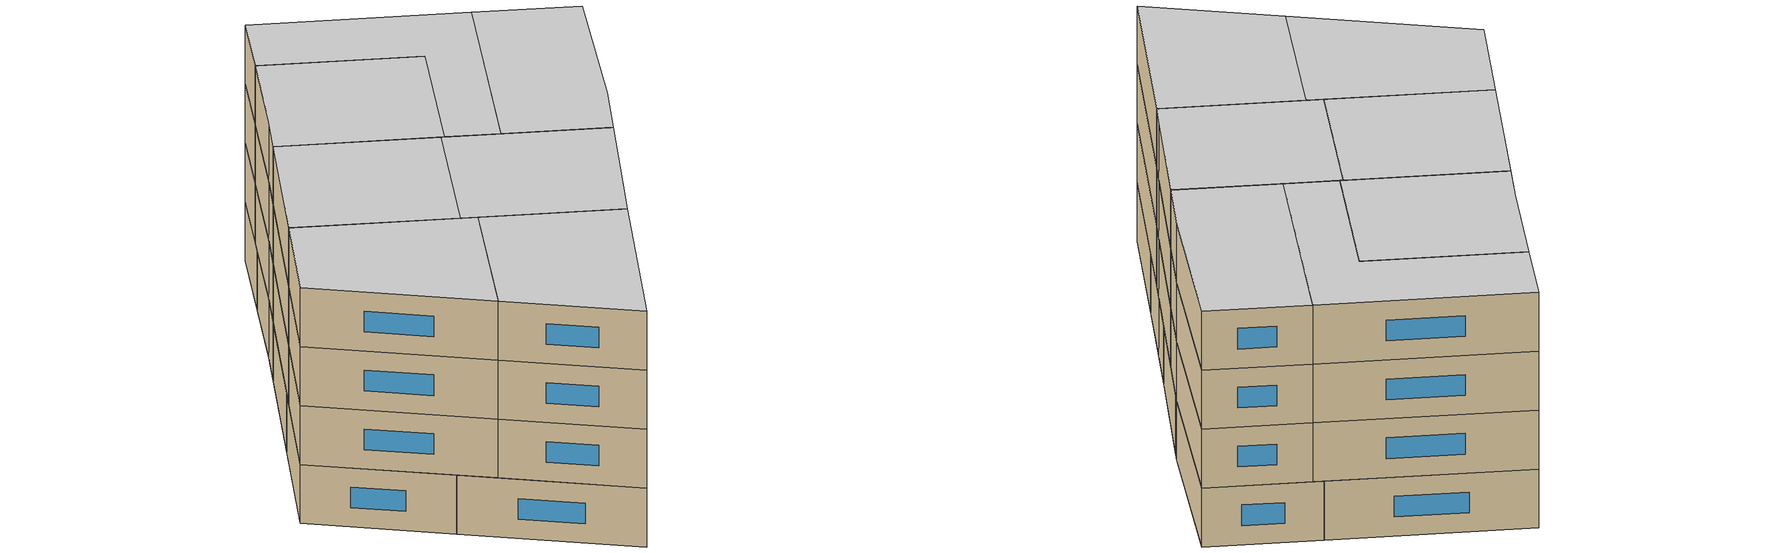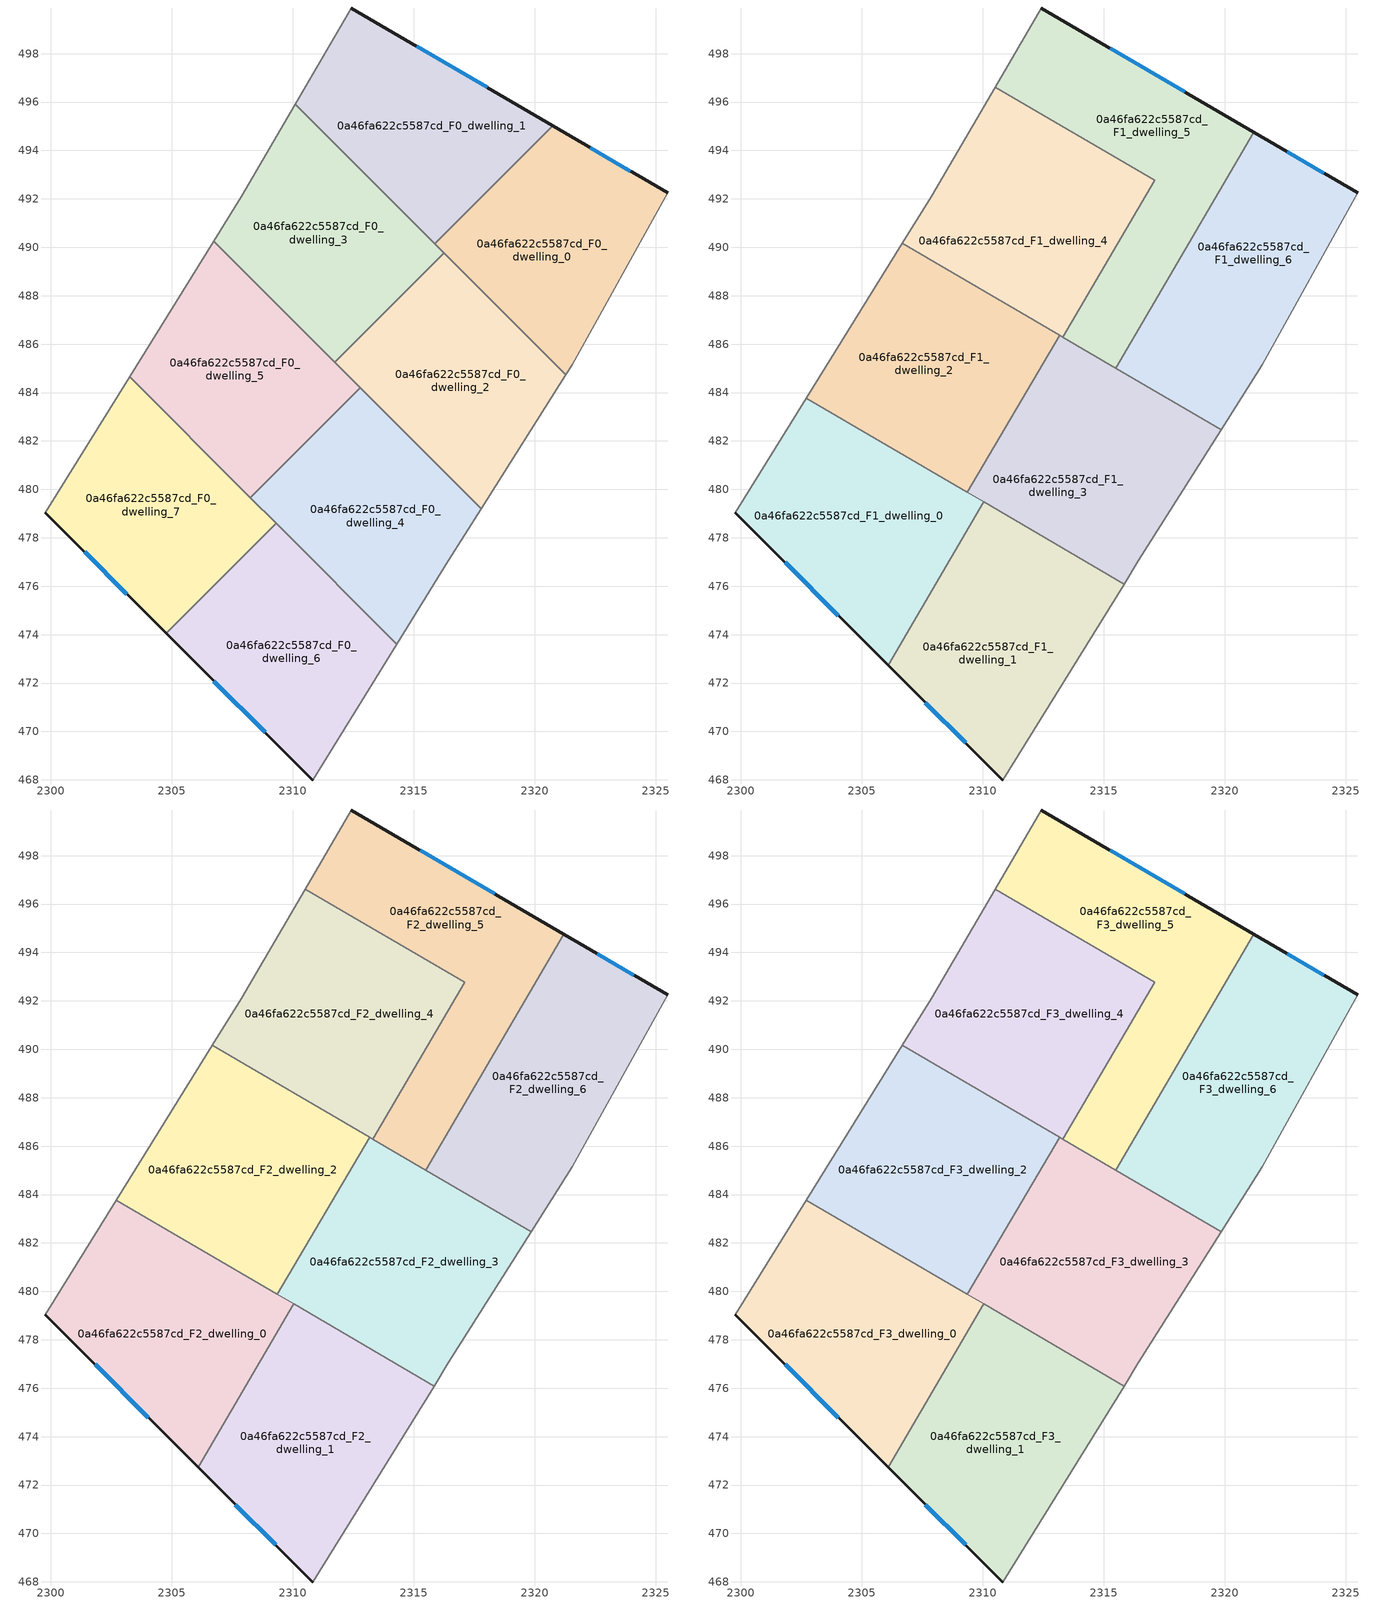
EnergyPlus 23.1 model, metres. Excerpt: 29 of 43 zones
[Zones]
0a46fa622c5587cd_F0_dwelling_0
 floor ground (EU_floor_Construction): 2325.49,492.25 2321.56,485.16 2321.29,484.73 2315.87,490.16 2320.74,495.02 z0
 wall outside (EU_wall_Construction): 2325.49,492.25 2320.74,495.02 z0:3
 wall adiabatic (EU_wall_Construction): 2321.29,484.73 2321.56,485.16 2325.49,492.25 z0:3
 wall to 0a46fa622c5587cd_F0_dwelling_1 (EU_wall_Construction): 2320.74,495.02 2315.87,490.16 z0:3
 wall to 0a46fa622c5587cd_F0_dwelling_2 (EU_wall_Construction): 2316.25,489.78 2321.29,484.73 z0:3
 wall to 0a46fa622c5587cd_F0_dwelling_3 (EU_wall_Construction): 2315.87,490.16 2316.25,489.78 z0:3
 window (EU_Window_Construction): 2323.94,493.15 2322.29,494.12 z0.98:2.02
0a46fa622c5587cd_F0_dwelling_1
 floor ground (EU_floor_Construction): 2320.74,495.02 2315.87,490.16 2310.11,495.92 2312.43,499.88 z0
 wall outside (EU_wall_Construction): 2320.74,495.02 2312.43,499.88 z0:3
 wall adiabatic (EU_wall_Construction): 2312.43,499.88 2310.11,495.92 z0:3
 wall to 0a46fa622c5587cd_F0_dwelling_3 (EU_wall_Construction): 2310.11,495.92 2315.87,490.16 z0:3
 window (EU_Window_Construction): 2318.04,496.6 2315.13,498.3 z0.98:2.02
0a46fa622c5587cd_F0_dwelling_2
 floor ground (EU_floor_Construction): 2316.25,489.78 2321.29,484.73 2317.8,479.2 2311.73,485.26 z0
 wall adiabatic (EU_wall_Construction): 2317.8,479.2 2321.29,484.73 z0:3
 wall to 0a46fa622c5587cd_F0_dwelling_3 (EU_wall_Construction): 2316.25,489.78 2311.73,485.26 z0:3
 wall to 0a46fa622c5587cd_F0_dwelling_4 (EU_wall_Construction): 2312.8,484.2 2317.8,479.2 z0:3
 wall to 0a46fa622c5587cd_F0_dwelling_5 (EU_wall_Construction): 2311.73,485.26 2312.8,484.2 z0:3
 ceiling adiabatic (EU_roof_Construction): 2319.86,482.46 2321.29,484.73 2317.53,488.5 2315.5,485.01 z3
0a46fa622c5587cd_F0_dwelling_3
 floor ground (EU_floor_Construction): 2310.11,495.92 2316.25,489.78 2311.73,485.26 2306.74,490.26 2307.88,492.08 z0
 wall adiabatic (EU_wall_Construction): 2310.11,495.92 2307.88,492.08 2306.74,490.26 z0:3
 wall to 0a46fa622c5587cd_F0_dwelling_5 (EU_wall_Construction): 2306.74,490.26 2311.73,485.26 z0:3
0a46fa622c5587cd_F0_dwelling_4
 floor ground (EU_floor_Construction): 2312.8,484.2 2317.8,479.2 2316.44,477.05 2314.31,473.6 2308.25,479.66 z0
 wall adiabatic (EU_wall_Construction): 2314.31,473.6 2316.44,477.05 2317.8,479.2 z0:3
 wall to 0a46fa622c5587cd_F0_dwelling_5 (EU_wall_Construction): 2312.8,484.2 2308.25,479.66 z0:3
 wall to 0a46fa622c5587cd_F0_dwelling_6 (EU_wall_Construction): 2309.32,478.59 2314.31,473.6 z0:3
 wall to 0a46fa622c5587cd_F0_dwelling_7 (EU_wall_Construction): 2308.25,479.66 2309.32,478.59 z0:3
0a46fa622c5587cd_F0_dwelling_5
 floor ground (EU_floor_Construction): 2306.74,490.26 2312.8,484.2 2308.25,479.66 2303.27,484.65 z0
 wall adiabatic (EU_wall_Construction): 2306.74,490.26 2303.27,484.65 z0:3
 wall to 0a46fa622c5587cd_F0_dwelling_7 (EU_wall_Construction): 2303.27,484.65 2308.25,479.66 z0:3
0a46fa622c5587cd_F0_dwelling_6
 floor ground (EU_floor_Construction): 2309.32,478.59 2314.31,473.6 2310.84,468 2304.78,474.05 z0
 wall outside (EU_wall_Construction): 2304.78,474.05 2310.84,468 z0:3
 wall adiabatic (EU_wall_Construction): 2310.84,468 2314.31,473.6 z0:3
 wall to 0a46fa622c5587cd_F0_dwelling_7 (EU_wall_Construction): 2309.32,478.59 2304.78,474.05 z0:3
 window (EU_Window_Construction): 2306.75,472.08 2308.87,469.97 z0.98:2.02
0a46fa622c5587cd_F0_dwelling_7
 floor ground (EU_floor_Construction): 2303.27,484.65 2309.32,478.59 2304.78,474.05 2299.79,479.04 z0
 wall outside (EU_wall_Construction): 2299.79,479.04 2304.78,474.05 z0:3
 wall adiabatic (EU_wall_Construction): 2303.27,484.65 2299.79,479.04 z0:3
 window (EU_Window_Construction): 2301.41,477.42 2303.15,475.67 z0.98:2.02
0a46fa622c5587cd_F1_dwelling_0
 floor to 0a46fa622c5587cd_F0_dwelling_7 (EU_floor_Construction): 2306.16,481.75 2309.32,478.59 2304.78,474.05 2299.79,479.04 2302.72,483.76 z3
 floor to 0a46fa622c5587cd_F0_dwelling_6 (EU_floor_Construction): 2309.32,478.59 2309.45,478.46 2306.1,472.73 2304.78,474.05 z3
 floor to 0a46fa622c5587cd_F0_dwelling_4 (EU_floor_Construction): 2310.04,479.48 2309.45,478.46 2308.25,479.66 2308.8,480.21 z3
 floor to 0a46fa622c5587cd_F0_dwelling_5 (EU_floor_Construction): 2308.8,480.21 2308.25,479.66 2306.16,481.75 z3
 wall outside (EU_wall_Construction): 2299.79,479.04 2306.1,472.73 z3:6
 wall adiabatic (EU_wall_Construction): 2302.72,483.76 2299.79,479.04 z3:6
 wall to 0a46fa622c5587cd_F1_dwelling_1 (EU_wall_Construction): 2306.1,472.73 2310.04,479.48 z3:6
 wall to 0a46fa622c5587cd_F1_dwelling_2 (EU_wall_Construction): 2309.38,479.87 2302.72,483.76 z3:6
 wall to 0a46fa622c5587cd_F1_dwelling_3 (EU_wall_Construction): 2310.04,479.48 2309.38,479.87 z3:6
 window (EU_Window_Construction): 2301.84,476.99 2304.05,474.78 z3.98:5.02
0a46fa622c5587cd_F1_dwelling_1
 floor to 0a46fa622c5587cd_F0_dwelling_6 (EU_floor_Construction): 2309.45,478.46 2314.31,473.6 2310.84,468 2306.1,472.73 z3
 floor to 0a46fa622c5587cd_F0_dwelling_4 (EU_floor_Construction): 2315.84,476.09 2314.31,473.6 2309.45,478.46 2310.04,479.48 z3
 wall outside (EU_wall_Construction): 2306.1,472.73 2310.84,468 z3:6
 wall adiabatic (EU_wall_Construction): 2310.84,468 2315.84,476.09 z3:6
 wall to 0a46fa622c5587cd_F1_dwelling_3 (EU_wall_Construction): 2315.84,476.09 2310.04,479.48 z3:6
 window (EU_Window_Construction): 2307.64,471.19 2309.3,469.54 z3.98:5.02
0a46fa622c5587cd_F1_dwelling_2
 floor to 0a46fa622c5587cd_F0_dwelling_5 (EU_floor_Construction): 2307.04,489.96 2312.23,484.76 2310.65,482.05 2308.8,480.21 2306.16,481.75 2303.27,484.65 2306.69,490.17 z3
 floor to 0a46fa622c5587cd_F0_dwelling_7 (EU_floor_Construction): 2303.27,484.65 2306.16,481.75 2302.72,483.76 z3
 floor to 0a46fa622c5587cd_F0_dwelling_3 (EU_floor_Construction): 2312.97,486.49 2311.73,485.26 2307.04,489.96 z3
 floor to 0a46fa622c5587cd_F0_dwelling_2 (EU_floor_Construction): 2313.18,486.37 2312.23,484.76 2311.73,485.26 2312.97,486.49 z3
 floor to 0a46fa622c5587cd_F0_dwelling_4 (EU_floor_Construction): 2310.65,482.05 2309.38,479.87 2308.8,480.21 z3
 wall adiabatic (EU_wall_Construction): 2306.69,490.17 2302.72,483.76 z3:6
 wall to 0a46fa622c5587cd_F1_dwelling_3 (EU_wall_Construction): 2309.38,479.87 2313.18,486.37 z3:6
 wall to 0a46fa622c5587cd_F1_dwelling_4 (EU_wall_Construction): 2313.18,486.37 2306.69,490.17 z3:6
0a46fa622c5587cd_F1_dwelling_3
 floor to 0a46fa622c5587cd_F0_dwelling_4 (EU_floor_Construction): 2312.8,484.2 2317.8,479.2 2316.44,477.05 2315.84,476.09 2309.38,479.87 2310.65,482.05 z3
 floor to 0a46fa622c5587cd_F0_dwelling_5 (EU_floor_Construction): 2312.23,484.76 2312.8,484.2 2310.65,482.05 z3
 floor to 0a46fa622c5587cd_F0_dwelling_2 (EU_floor_Construction): 2319.86,482.46 2317.8,479.2 2312.23,484.76 2313.18,486.37 z3
 wall adiabatic (EU_wall_Construction): 2315.84,476.09 2316.44,477.05 2319.86,482.46 z3:6
 wall to 0a46fa622c5587cd_F1_dwelling_6 (EU_wall_Construction): 2319.86,482.46 2315.5,485.01 z3:6
 wall to 0a46fa622c5587cd_F1_dwelling_5 (EU_wall_Construction): 2315.5,485.01 2313.32,486.29 z3:6
 wall to 0a46fa622c5587cd_F1_dwelling_4 (EU_wall_Construction): 2313.32,486.29 2313.18,486.37 z3:6
0a46fa622c5587cd_F1_dwelling_4
 floor to 0a46fa622c5587cd_F0_dwelling_3 (EU_floor_Construction): 2310.11,495.92 2315.69,490.34 2314.1,487.62 2312.97,486.49 2307.04,489.96 2306.74,490.26 2307.88,492.08 z3
 floor to 0a46fa622c5587cd_F0_dwelling_1 (EU_floor_Construction): 2317.11,492.77 2315.69,490.34 2310.11,495.92 2310.52,496.62 z3
 floor to 0a46fa622c5587cd_F0_dwelling_5 (EU_floor_Construction): 2306.74,490.26 2307.04,489.96 2306.69,490.17 z3
 floor to 0a46fa622c5587cd_F0_dwelling_2 (EU_floor_Construction): 2314.1,487.62 2313.32,486.29 2312.97,486.49 z3
 wall adiabatic (EU_wall_Construction): 2310.52,496.62 2307.88,492.08 2306.69,490.17 z3:6
 wall to 0a46fa622c5587cd_F1_dwelling_5 (EU_wall_Construction): 2313.32,486.29 2317.11,492.77 2310.52,496.62 z3:6
0a46fa622c5587cd_F1_dwelling_5
 floor to 0a46fa622c5587cd_F0_dwelling_1 (EU_floor_Construction): 2320.74,495.02 2315.87,490.16 2315.69,490.34 2317.11,492.77 2310.52,496.62 2312.43,499.88 z3
 floor to 0a46fa622c5587cd_F0_dwelling_0 (EU_floor_Construction): 2321.19,494.76 2317.53,488.5 2315.87,490.16 2320.74,495.02 z3
 floor to 0a46fa622c5587cd_F0_dwelling_3 (EU_floor_Construction): 2315.69,490.34 2316.25,489.78 2314.1,487.62 z3
 floor to 0a46fa622c5587cd_F0_dwelling_2 (EU_floor_Construction): 2316.25,489.78 2317.53,488.5 2315.5,485.01 2313.32,486.29 2314.1,487.62 z3
 wall outside (EU_wall_Construction): 2321.19,494.76 2312.43,499.88 z3:6
 wall adiabatic (EU_wall_Construction): 2312.43,499.88 2310.52,496.62 z3:6
 wall to 0a46fa622c5587cd_F1_dwelling_6 (EU_wall_Construction): 2315.5,485.01 2321.19,494.76 z3:6
 window (EU_Window_Construction): 2318.34,496.42 2315.28,498.22 z3.98:5.02
0a46fa622c5587cd_F1_dwelling_6
 floor to 0a46fa622c5587cd_F0_dwelling_0 (EU_floor_Construction): 2325.49,492.25 2321.56,485.16 2321.29,484.73 2317.53,488.5 2321.19,494.76 z3
 floor adiabatic (EU_floor_Construction): 2317.53,488.5 2321.29,484.73 2319.86,482.46 2315.5,485.01 z3
 wall outside (EU_wall_Construction): 2325.49,492.25 2321.19,494.76 z3:6
 wall adiabatic (EU_wall_Construction): 2319.86,482.46 2321.56,485.16 2325.49,492.25 z3:6
 window (EU_Window_Construction): 2324.09,493.06 2322.59,493.94 z3.98:5.02
0a46fa622c5587cd_F2_dwelling_0
 floor to 0a46fa622c5587cd_F1_dwelling_0 (EU_floor_Construction): 2310.04,479.48 2306.1,472.73 2299.79,479.04 2302.72,483.76 z6
 wall outside (EU_wall_Construction): 2299.79,479.04 2306.1,472.73 z6:9
 wall adiabatic (EU_wall_Construction): 2302.72,483.76 2299.79,479.04 z6:9
 wall to 0a46fa622c5587cd_F2_dwelling_1 (EU_wall_Construction): 2306.1,472.73 2310.04,479.48 z6:9
 wall to 0a46fa622c5587cd_F2_dwelling_2 (EU_wall_Construction): 2309.38,479.87 2302.72,483.76 z6:9
 wall to 0a46fa622c5587cd_F2_dwelling_3 (EU_wall_Construction): 2310.04,479.48 2309.38,479.87 z6:9
 window (EU_Window_Construction): 2301.84,476.99 2304.05,474.78 z6.98:8.02
0a46fa622c5587cd_F2_dwelling_1
 floor to 0a46fa622c5587cd_F1_dwelling_1 (EU_floor_Construction): 2315.84,476.09 2310.84,468 2306.1,472.73 2310.04,479.48 z6
 wall outside (EU_wall_Construction): 2306.1,472.73 2310.84,468 z6:9
 wall adiabatic (EU_wall_Construction): 2310.84,468 2315.84,476.09 z6:9
 wall to 0a46fa622c5587cd_F2_dwelling_3 (EU_wall_Construction): 2315.84,476.09 2310.04,479.48 z6:9
 window (EU_Window_Construction): 2307.64,471.19 2309.3,469.54 z6.98:8.02
0a46fa622c5587cd_F2_dwelling_2
 floor to 0a46fa622c5587cd_F1_dwelling_2 (EU_floor_Construction): 2313.18,486.37 2309.38,479.87 2302.72,483.76 2306.69,490.17 z6
 wall adiabatic (EU_wall_Construction): 2306.69,490.17 2302.72,483.76 z6:9
 wall to 0a46fa622c5587cd_F2_dwelling_3 (EU_wall_Construction): 2309.38,479.87 2313.18,486.37 z6:9
 wall to 0a46fa622c5587cd_F2_dwelling_4 (EU_wall_Construction): 2313.18,486.37 2306.69,490.17 z6:9
0a46fa622c5587cd_F2_dwelling_3
 floor to 0a46fa622c5587cd_F1_dwelling_3 (EU_floor_Construction): 2319.86,482.46 2316.44,477.05 2315.84,476.09 2309.38,479.87 2313.18,486.37 z6
 wall adiabatic (EU_wall_Construction): 2315.84,476.09 2316.44,477.05 2319.86,482.46 z6:9
 wall to 0a46fa622c5587cd_F2_dwelling_6 (EU_wall_Construction): 2319.86,482.46 2315.5,485.01 z6:9
 wall to 0a46fa622c5587cd_F2_dwelling_5 (EU_wall_Construction): 2315.5,485.01 2313.32,486.29 z6:9
 wall to 0a46fa622c5587cd_F2_dwelling_4 (EU_wall_Construction): 2313.32,486.29 2313.18,486.37 z6:9
0a46fa622c5587cd_F2_dwelling_4
 floor to 0a46fa622c5587cd_F1_dwelling_4 (EU_floor_Construction): 2317.11,492.77 2313.32,486.29 2306.69,490.17 2307.88,492.08 2310.52,496.62 z6
 wall adiabatic (EU_wall_Construction): 2310.52,496.62 2307.88,492.08 2306.69,490.17 z6:9
 wall to 0a46fa622c5587cd_F2_dwelling_5 (EU_wall_Construction): 2313.32,486.29 2317.11,492.77 2310.52,496.62 z6:9
0a46fa622c5587cd_F2_dwelling_5
 floor to 0a46fa622c5587cd_F1_dwelling_5 (EU_floor_Construction): 2321.19,494.76 2315.5,485.01 2313.32,486.29 2317.11,492.77 2310.52,496.62 2312.43,499.88 z6
 wall outside (EU_wall_Construction): 2321.19,494.76 2312.43,499.88 z6:9
 wall adiabatic (EU_wall_Construction): 2312.43,499.88 2310.52,496.62 z6:9
 wall to 0a46fa622c5587cd_F2_dwelling_6 (EU_wall_Construction): 2315.5,485.01 2321.19,494.76 z6:9
 window (EU_Window_Construction): 2318.34,496.42 2315.28,498.22 z6.98:8.02
0a46fa622c5587cd_F2_dwelling_6
 floor to 0a46fa622c5587cd_F1_dwelling_6 (EU_floor_Construction): 2325.49,492.25 2321.56,485.16 2319.86,482.46 2315.5,485.01 2321.19,494.76 z6
 wall outside (EU_wall_Construction): 2325.49,492.25 2321.19,494.76 z6:9
 wall adiabatic (EU_wall_Construction): 2319.86,482.46 2321.56,485.16 2325.49,492.25 z6:9
 window (EU_Window_Construction): 2324.09,493.06 2322.59,493.94 z6.98:8.02
0a46fa622c5587cd_F3_dwelling_0
 floor to 0a46fa622c5587cd_F2_dwelling_0 (EU_floor_Construction): 2310.04,479.48 2306.1,472.73 2299.79,479.04 2302.72,483.76 z9
 wall outside (EU_wall_Construction): 2299.79,479.04 2306.1,472.73 z9:12
 wall adiabatic (EU_wall_Construction): 2302.72,483.76 2299.79,479.04 z9:12
 wall to 0a46fa622c5587cd_F3_dwelling_1 (EU_wall_Construction): 2306.1,472.73 2310.04,479.48 z9:12
 wall to 0a46fa622c5587cd_F3_dwelling_2 (EU_wall_Construction): 2309.38,479.87 2302.72,483.76 z9:12
 wall to 0a46fa622c5587cd_F3_dwelling_3 (EU_wall_Construction): 2310.04,479.48 2309.38,479.87 z9:12
 window (EU_Window_Construction): 2301.84,476.99 2304.05,474.78 z9.98:11.02
 ceiling to 0a46fa622c5587cd_F4_dwelling_0 (EU_floor_Construction): 2306.1,472.73 2310.04,479.48 2302.72,483.76 2299.79,479.04 z12
0a46fa622c5587cd_F3_dwelling_1
 floor to 0a46fa622c5587cd_F2_dwelling_1 (EU_floor_Construction): 2315.84,476.09 2310.84,468 2306.1,472.73 2310.04,479.48 z9
 wall outside (EU_wall_Construction): 2306.1,472.73 2310.84,468 z9:12
 wall adiabatic (EU_wall_Construction): 2310.84,468 2315.84,476.09 z9:12
 wall to 0a46fa622c5587cd_F3_dwelling_3 (EU_wall_Construction): 2315.84,476.09 2310.04,479.48 z9:12
 window (EU_Window_Construction): 2307.64,471.19 2309.3,469.54 z9.98:11.02
 ceiling to 0a46fa622c5587cd_F4_dwelling_1 (EU_floor_Construction): 2310.84,468 2315.84,476.09 2310.04,479.48 2306.1,472.73 z12
0a46fa622c5587cd_F3_dwelling_2
 floor to 0a46fa622c5587cd_F2_dwelling_2 (EU_floor_Construction): 2313.18,486.37 2309.38,479.87 2302.72,483.76 2306.69,490.17 z9
 wall adiabatic (EU_wall_Construction): 2306.69,490.17 2302.72,483.76 z9:12
 wall to 0a46fa622c5587cd_F3_dwelling_3 (EU_wall_Construction): 2309.38,479.87 2313.18,486.37 z9:12
 wall to 0a46fa622c5587cd_F3_dwelling_4 (EU_wall_Construction): 2313.18,486.37 2306.69,490.17 z9:12
 ceiling to 0a46fa622c5587cd_F4_dwelling_2 (EU_floor_Construction): 2309.38,479.87 2313.18,486.37 2306.69,490.17 2302.72,483.76 z12
0a46fa622c5587cd_F3_dwelling_3
 floor to 0a46fa622c5587cd_F2_dwelling_3 (EU_floor_Construction): 2319.86,482.46 2316.44,477.05 2315.84,476.09 2309.38,479.87 2313.18,486.37 z9
 wall adiabatic (EU_wall_Construction): 2315.84,476.09 2316.44,477.05 2319.86,482.46 z9:12
 wall to 0a46fa622c5587cd_F3_dwelling_6 (EU_wall_Construction): 2319.86,482.46 2315.5,485.01 z9:12
 wall to 0a46fa622c5587cd_F3_dwelling_5 (EU_wall_Construction): 2315.5,485.01 2313.32,486.29 z9:12
 wall to 0a46fa622c5587cd_F3_dwelling_4 (EU_wall_Construction): 2313.32,486.29 2313.18,486.37 z9:12
 ceiling to 0a46fa622c5587cd_F4_dwelling_3 (EU_floor_Construction): 2316.44,477.05 2319.86,482.46 2313.18,486.37 2309.38,479.87 2315.84,476.09 z12
0a46fa622c5587cd_F3_dwelling_4
 floor to 0a46fa622c5587cd_F2_dwelling_4 (EU_floor_Construction): 2317.11,492.77 2313.32,486.29 2306.69,490.17 2307.88,492.08 2310.52,496.62 z9
 wall adiabatic (EU_wall_Construction): 2310.52,496.62 2307.88,492.08 2306.69,490.17 z9:12
 wall to 0a46fa622c5587cd_F3_dwelling_5 (EU_wall_Construction): 2313.32,486.29 2317.11,492.77 2310.52,496.62 z9:12
 ceiling to 0a46fa622c5587cd_F4_dwelling_4 (EU_floor_Construction): 2313.32,486.29 2317.11,492.77 2310.52,496.62 2307.88,492.08 2306.69,490.17 z12
0a46fa622c5587cd_F3_dwelling_5
 floor to 0a46fa622c5587cd_F2_dwelling_5 (EU_floor_Construction): 2321.19,494.76 2315.5,485.01 2313.32,486.29 2317.11,492.77 2310.52,496.62 2312.43,499.88 z9
 wall outside (EU_wall_Construction): 2321.19,494.76 2312.43,499.88 z9:12
 wall adiabatic (EU_wall_Construction): 2312.43,499.88 2310.52,496.62 z9:12
 wall to 0a46fa622c5587cd_F3_dwelling_6 (EU_wall_Construction): 2315.5,485.01 2321.19,494.76 z9:12
 window (EU_Window_Construction): 2318.34,496.42 2315.28,498.22 z9.98:11.02
 ceiling to 0a46fa622c5587cd_F4_dwelling_5 (EU_floor_Construction): 2315.5,485.01 2321.19,494.76 2312.43,499.88 2310.52,496.62 2317.11,492.77 2313.32,486.29 z12
0a46fa622c5587cd_F3_dwelling_6
 floor to 0a46fa622c5587cd_F2_dwelling_6 (EU_floor_Construction): 2325.49,492.25 2321.56,485.16 2319.86,482.46 2315.5,485.01 2321.19,494.76 z9
 wall outside (EU_wall_Construction): 2325.49,492.25 2321.19,494.76 z9:12
 wall adiabatic (EU_wall_Construction): 2319.86,482.46 2321.56,485.16 2325.49,492.25 z9:12
 window (EU_Window_Construction): 2324.09,493.06 2322.59,493.94 z9.98:11.02
 ceiling to 0a46fa622c5587cd_F4_dwelling_6 (EU_floor_Construction): 2321.56,485.16 2325.49,492.25 2321.19,494.76 2315.5,485.01 2319.86,482.46 z12
[Building]
EU S2 Campaign: North Axis=0; Terrain=City; Solar Distribution=FullExterior
[Site:Location]
Bologna: Latitude=44.5; Longitude=11.25; Time Zone=1; Elevation=37
[SizingPeriod:WeatherFileDays]
AnnualSizingPeriod: Begin Month=1; Begin Day of Month=1; End Month=12; End Day of Month=31; Day of Week for Start Day=Monday; Use Weather File Daylight Saving Period=No; Use Weather File Rain and Snow Indicators=No
[MATERIAL]
EU_InternalMass_Material: Roughness=MediumRough; Thickness=0.1; Conductivity=1; Density=1800; Specific Heat=900; Thermal Absorptance=0.9; Solar Absorptance=0.7; Visible Absorptance=0.7
[MATERIAL:NOMASS] Roughness=MediumRough; Thermal Absorptance=0.9; Solar Absorptance=0.7; Visible Absorptance=0.7
Name | Thermal Resistance
EU_wall_NoMass | 0.905828
EU_roof_NoMass | 0.37593
EU_floor_NoMass | 0.67114
[WINDOWMATERIAL:SIMPLEGLAZINGSYSTEM]
EU_Window_SimpleGlazing: UFactor=4.52486; Solar Heat Gain Coefficient=0.85; Visible Transmittance=0.85
[CONSTRUCTION]
EU_wall_Construction: EU_wall_NoMass
EU_roof_Construction: EU_roof_NoMass
EU_floor_Construction: EU_floor_NoMass
EU_Window_Construction: EU_Window_SimpleGlazing
EU_InternalMass_Construction: EU_InternalMass_Material
[ZONE] Type=1; Multiplier=1; Ceiling Height=autocalculate; Floor Area=autocalculate; Part of Total Floor Area=Yes
Name | Volume
0a46fa622c5587cd_F0_dwelling_0 | 150.45
0a46fa622c5587cd_F1_dwelling_0; 0a46fa622c5587cd_F2_dwelling_0; 0a46fa622c5587cd_F3_dwelling_0 | 171.954
0a46fa622c5587cd_F0_dwelling_1 | 150.445
0a46fa622c5587cd_F1_dwelling_1; 0a46fa622c5587cd_F2_dwelling_1; 0a46fa622c5587cd_F3_dwelling_1 | 171.929
0a46fa622c5587cd_F0_dwelling_2 | 150.447
0a46fa622c5587cd_F1_dwelling_2; 0a46fa622c5587cd_F2_dwelling_2; 0a46fa622c5587cd_F3_dwelling_2 | 171.966
0a46fa622c5587cd_F0_dwelling_3 | 150.456
0a46fa622c5587cd_F1_dwelling_3; 0a46fa622c5587cd_F2_dwelling_3; 0a46fa622c5587cd_F3_dwelling_3 | 171.968
0a46fa622c5587cd_F0_dwelling_4 | 150.474
0a46fa622c5587cd_F1_dwelling_4; 0a46fa622c5587cd_F2_dwelling_4; 0a46fa622c5587cd_F3_dwelling_4 | 171.93
0a46fa622c5587cd_F0_dwelling_5 | 150.446
0a46fa622c5587cd_F1_dwelling_5; 0a46fa622c5587cd_F2_dwelling_5; 0a46fa622c5587cd_F3_dwelling_5 | 171.946
0a46fa622c5587cd_F0_dwelling_6 | 150.454
0a46fa622c5587cd_F1_dwelling_6; 0a46fa622c5587cd_F2_dwelling_6; 0a46fa622c5587cd_F3_dwelling_6 | 171.955
0a46fa622c5587cd_F0_dwelling_7 | 150.468
[INTERNALMASS] Construction=EU_InternalMass_Construction
Name | Zone or ZoneList | Surface Area
0a46fa622c5587cd_F0_dwelling_0_EU_InternalMass | 0a46fa622c5587cd_F0_dwelling_0 | 50.1503
0a46fa622c5587cd_F0_dwelling_1_EU_InternalMass | 0a46fa622c5587cd_F0_dwelling_1 | 50.1482
0a46fa622c5587cd_F0_dwelling_2_EU_InternalMass | 0a46fa622c5587cd_F0_dwelling_2 | 50.1487
0a46fa622c5587cd_F0_dwelling_3_EU_InternalMass | 0a46fa622c5587cd_F0_dwelling_3 | 50.152
0a46fa622c5587cd_F0_dwelling_4_EU_InternalMass | 0a46fa622c5587cd_F0_dwelling_4 | 50.1581
0a46fa622c5587cd_F0_dwelling_5_EU_InternalMass | 0a46fa622c5587cd_F0_dwelling_5 | 50.1489
0a46fa622c5587cd_F0_dwelling_6_EU_InternalMass | 0a46fa622c5587cd_F0_dwelling_6 | 50.1514
0a46fa622c5587cd_F0_dwelling_7_EU_InternalMass | 0a46fa622c5587cd_F0_dwelling_7 | 50.1559
0a46fa622c5587cd_F1_dwelling_0_EU_InternalMass | 0a46fa622c5587cd_F1_dwelling_0 | 57.3184
0a46fa622c5587cd_F1_dwelling_1_EU_InternalMass | 0a46fa622c5587cd_F1_dwelling_1 | 57.3128
0a46fa622c5587cd_F1_dwelling_2_EU_InternalMass | 0a46fa622c5587cd_F1_dwelling_2 | 57.321
0a46fa622c5587cd_F1_dwelling_3_EU_InternalMass | 0a46fa622c5587cd_F1_dwelling_3 | 57.3225
0a46fa622c5587cd_F1_dwelling_4_EU_InternalMass | 0a46fa622c5587cd_F1_dwelling_4 | 57.3099
0a46fa622c5587cd_F1_dwelling_5_EU_InternalMass | 0a46fa622c5587cd_F1_dwelling_5 | 57.3154
0a46fa622c5587cd_F1_dwelling_6_EU_InternalMass | 0a46fa622c5587cd_F1_dwelling_6 | 57.3184
0a46fa622c5587cd_F2_dwelling_0_EU_InternalMass | 0a46fa622c5587cd_F2_dwelling_0 | 57.3184
0a46fa622c5587cd_F2_dwelling_1_EU_InternalMass | 0a46fa622c5587cd_F2_dwelling_1 | 57.3128
0a46fa622c5587cd_F2_dwelling_2_EU_InternalMass | 0a46fa622c5587cd_F2_dwelling_2 | 57.321
0a46fa622c5587cd_F2_dwelling_3_EU_InternalMass | 0a46fa622c5587cd_F2_dwelling_3 | 57.3225
0a46fa622c5587cd_F2_dwelling_4_EU_InternalMass | 0a46fa622c5587cd_F2_dwelling_4 | 57.3099
0a46fa622c5587cd_F2_dwelling_5_EU_InternalMass | 0a46fa622c5587cd_F2_dwelling_5 | 57.3154
0a46fa622c5587cd_F2_dwelling_6_EU_InternalMass | 0a46fa622c5587cd_F2_dwelling_6 | 57.3184
0a46fa622c5587cd_F3_dwelling_0_EU_InternalMass | 0a46fa622c5587cd_F3_dwelling_0 | 57.3184
0a46fa622c5587cd_F3_dwelling_1_EU_InternalMass | 0a46fa622c5587cd_F3_dwelling_1 | 57.3128
0a46fa622c5587cd_F3_dwelling_2_EU_InternalMass | 0a46fa622c5587cd_F3_dwelling_2 | 57.321
0a46fa622c5587cd_F3_dwelling_3_EU_InternalMass | 0a46fa622c5587cd_F3_dwelling_3 | 57.3225
0a46fa622c5587cd_F3_dwelling_4_EU_InternalMass | 0a46fa622c5587cd_F3_dwelling_4 | 57.3099
0a46fa622c5587cd_F3_dwelling_5_EU_InternalMass | 0a46fa622c5587cd_F3_dwelling_5 | 57.3154
0a46fa622c5587cd_F3_dwelling_6_EU_InternalMass | 0a46fa622c5587cd_F3_dwelling_6 | 57.3184
[OTHEREQUIPMENT] Fuel Type=Electricity; Design Level Calculation Method=Watts/Area; Power per Zone Floor Area=1; Fraction Latent=0; Fraction Radiant=0; Fraction Lost=0; Carbon Dioxide Generation Rate=0; EndUse Subcategory=EU_Step8_InternalGains
Name | Zone or ZoneList or Space or SpaceList | Schedule
EU_Step8_InternalGain_0a46fa622c5587cd_F0_dwelling_0_f000 | 0a46fa622c5587cd_F0_dwelling_0 | EU_Step8_GainSchedule_0a46fa622c5587cd_F0_dwelling_0_f000
EU_Step8_InternalGain_0a46fa622c5587cd_F0_dwelling_1_f000 | 0a46fa622c5587cd_F0_dwelling_1 | EU_Step8_GainSchedule_0a46fa622c5587cd_F0_dwelling_1_f000
EU_Step8_InternalGain_0a46fa622c5587cd_F0_dwelling_2_f000 | 0a46fa622c5587cd_F0_dwelling_2 | EU_Step8_GainSchedule_0a46fa622c5587cd_F0_dwelling_2_f000
EU_Step8_InternalGain_0a46fa622c5587cd_F0_dwelling_3_f000 | 0a46fa622c5587cd_F0_dwelling_3 | EU_Step8_GainSchedule_0a46fa622c5587cd_F0_dwelling_3_f000
EU_Step8_InternalGain_0a46fa622c5587cd_F0_dwelling_4_f000 | 0a46fa622c5587cd_F0_dwelling_4 | EU_Step8_GainSchedule_0a46fa622c5587cd_F0_dwelling_4_f000
EU_Step8_InternalGain_0a46fa622c5587cd_F0_dwelling_5_f000 | 0a46fa622c5587cd_F0_dwelling_5 | EU_Step8_GainSchedule_0a46fa622c5587cd_F0_dwelling_5_f000
EU_Step8_InternalGain_0a46fa622c5587cd_F0_dwelling_6_f000 | 0a46fa622c5587cd_F0_dwelling_6 | EU_Step8_GainSchedule_0a46fa622c5587cd_F0_dwelling_6_f000
EU_Step8_InternalGain_0a46fa622c5587cd_F0_dwelling_7_f000 | 0a46fa622c5587cd_F0_dwelling_7 | EU_Step8_GainSchedule_0a46fa622c5587cd_F0_dwelling_7_f000
EU_Step8_InternalGain_0a46fa622c5587cd_F1_dwelling_0_f000 | 0a46fa622c5587cd_F1_dwelling_0 | EU_Step8_GainSchedule_0a46fa622c5587cd_F1_dwelling_0_f000
EU_Step8_InternalGain_0a46fa622c5587cd_F1_dwelling_1_f000 | 0a46fa622c5587cd_F1_dwelling_1 | EU_Step8_GainSchedule_0a46fa622c5587cd_F1_dwelling_1_f000
EU_Step8_InternalGain_0a46fa622c5587cd_F1_dwelling_2_f000 | 0a46fa622c5587cd_F1_dwelling_2 | EU_Step8_GainSchedule_0a46fa622c5587cd_F1_dwelling_2_f000
EU_Step8_InternalGain_0a46fa622c5587cd_F1_dwelling_3_f000 | 0a46fa622c5587cd_F1_dwelling_3 | EU_Step8_GainSchedule_0a46fa622c5587cd_F1_dwelling_3_f000
EU_Step8_InternalGain_0a46fa622c5587cd_F1_dwelling_4_f000 | 0a46fa622c5587cd_F1_dwelling_4 | EU_Step8_GainSchedule_0a46fa622c5587cd_F1_dwelling_4_f000
EU_Step8_InternalGain_0a46fa622c5587cd_F1_dwelling_5_f000 | 0a46fa622c5587cd_F1_dwelling_5 | EU_Step8_GainSchedule_0a46fa622c5587cd_F1_dwelling_5_f000
EU_Step8_InternalGain_0a46fa622c5587cd_F1_dwelling_6_f000 | 0a46fa622c5587cd_F1_dwelling_6 | EU_Step8_GainSchedule_0a46fa622c5587cd_F1_dwelling_6_f000
EU_Step8_InternalGain_0a46fa622c5587cd_F2_dwelling_0_f000 | 0a46fa622c5587cd_F2_dwelling_0 | EU_Step8_GainSchedule_0a46fa622c5587cd_F2_dwelling_0_f000
EU_Step8_InternalGain_0a46fa622c5587cd_F2_dwelling_1_f000 | 0a46fa622c5587cd_F2_dwelling_1 | EU_Step8_GainSchedule_0a46fa622c5587cd_F2_dwelling_1_f000
EU_Step8_InternalGain_0a46fa622c5587cd_F2_dwelling_2_f000 | 0a46fa622c5587cd_F2_dwelling_2 | EU_Step8_GainSchedule_0a46fa622c5587cd_F2_dwelling_2_f000
EU_Step8_InternalGain_0a46fa622c5587cd_F2_dwelling_3_f000 | 0a46fa622c5587cd_F2_dwelling_3 | EU_Step8_GainSchedule_0a46fa622c5587cd_F2_dwelling_3_f000
EU_Step8_InternalGain_0a46fa622c5587cd_F2_dwelling_4_f000 | 0a46fa622c5587cd_F2_dwelling_4 | EU_Step8_GainSchedule_0a46fa622c5587cd_F2_dwelling_4_f000
EU_Step8_InternalGain_0a46fa622c5587cd_F2_dwelling_5_f000 | 0a46fa622c5587cd_F2_dwelling_5 | EU_Step8_GainSchedule_0a46fa622c5587cd_F2_dwelling_5_f000
EU_Step8_InternalGain_0a46fa622c5587cd_F2_dwelling_6_f000 | 0a46fa622c5587cd_F2_dwelling_6 | EU_Step8_GainSchedule_0a46fa622c5587cd_F2_dwelling_6_f000
EU_Step8_InternalGain_0a46fa622c5587cd_F3_dwelling_0_f000 | 0a46fa622c5587cd_F3_dwelling_0 | EU_Step8_GainSchedule_0a46fa622c5587cd_F3_dwelling_0_f000
EU_Step8_InternalGain_0a46fa622c5587cd_F3_dwelling_1_f000 | 0a46fa622c5587cd_F3_dwelling_1 | EU_Step8_GainSchedule_0a46fa622c5587cd_F3_dwelling_1_f000
EU_Step8_InternalGain_0a46fa622c5587cd_F3_dwelling_2_f000 | 0a46fa622c5587cd_F3_dwelling_2 | EU_Step8_GainSchedule_0a46fa622c5587cd_F3_dwelling_2_f000
EU_Step8_InternalGain_0a46fa622c5587cd_F3_dwelling_3_f000 | 0a46fa622c5587cd_F3_dwelling_3 | EU_Step8_GainSchedule_0a46fa622c5587cd_F3_dwelling_3_f000
EU_Step8_InternalGain_0a46fa622c5587cd_F3_dwelling_4_f000 | 0a46fa622c5587cd_F3_dwelling_4 | EU_Step8_GainSchedule_0a46fa622c5587cd_F3_dwelling_4_f000
EU_Step8_InternalGain_0a46fa622c5587cd_F3_dwelling_5_f000 | 0a46fa622c5587cd_F3_dwelling_5 | EU_Step8_GainSchedule_0a46fa622c5587cd_F3_dwelling_5_f000
EU_Step8_InternalGain_0a46fa622c5587cd_F3_dwelling_6_f000 | 0a46fa622c5587cd_F3_dwelling_6 | EU_Step8_GainSchedule_0a46fa622c5587cd_F3_dwelling_6_f000
[ZONEVENTILATION:DESIGNFLOWRATE] Schedule=EU_AlwaysOn; Design Flow Rate Calculation Method=AirChanges/Hour; Air Changes per Hour=0.73129; Ventilation Type=Natural; Fan Pressure Rise=0; Fan Total Efficiency=1; Constant Term Coefficient=1; Temperature Term Coefficient=0; Velocity Term Coefficient=0; Velocity Squared Term Coefficient=0; Minimum Indoor Temperature=-100; Maximum Indoor Temperature=100; Delta Temperature=-100; Minimum Outdoor Temperature=-100; Maximum Outdoor Temperature=100; Maximum Wind Speed=40
Name | Zone or ZoneList or Space or SpaceList
EU_ConstantAir_0a46fa622c5587cd_F0_dwelling_0 | 0a46fa622c5587cd_F0_dwelling_0
EU_ConstantAir_0a46fa622c5587cd_F0_dwelling_1 | 0a46fa622c5587cd_F0_dwelling_1
EU_ConstantAir_0a46fa622c5587cd_F0_dwelling_2 | 0a46fa622c5587cd_F0_dwelling_2
EU_ConstantAir_0a46fa622c5587cd_F0_dwelling_3 | 0a46fa622c5587cd_F0_dwelling_3
EU_ConstantAir_0a46fa622c5587cd_F0_dwelling_4 | 0a46fa622c5587cd_F0_dwelling_4
EU_ConstantAir_0a46fa622c5587cd_F0_dwelling_5 | 0a46fa622c5587cd_F0_dwelling_5
EU_ConstantAir_0a46fa622c5587cd_F0_dwelling_6 | 0a46fa622c5587cd_F0_dwelling_6
EU_ConstantAir_0a46fa622c5587cd_F0_dwelling_7 | 0a46fa622c5587cd_F0_dwelling_7
EU_ConstantAir_0a46fa622c5587cd_F1_dwelling_0 | 0a46fa622c5587cd_F1_dwelling_0
EU_ConstantAir_0a46fa622c5587cd_F1_dwelling_1 | 0a46fa622c5587cd_F1_dwelling_1
EU_ConstantAir_0a46fa622c5587cd_F1_dwelling_2 | 0a46fa622c5587cd_F1_dwelling_2
EU_ConstantAir_0a46fa622c5587cd_F1_dwelling_3 | 0a46fa622c5587cd_F1_dwelling_3
EU_ConstantAir_0a46fa622c5587cd_F1_dwelling_4 | 0a46fa622c5587cd_F1_dwelling_4
EU_ConstantAir_0a46fa622c5587cd_F1_dwelling_5 | 0a46fa622c5587cd_F1_dwelling_5
EU_ConstantAir_0a46fa622c5587cd_F1_dwelling_6 | 0a46fa622c5587cd_F1_dwelling_6
EU_ConstantAir_0a46fa622c5587cd_F2_dwelling_0 | 0a46fa622c5587cd_F2_dwelling_0
EU_ConstantAir_0a46fa622c5587cd_F2_dwelling_1 | 0a46fa622c5587cd_F2_dwelling_1
EU_ConstantAir_0a46fa622c5587cd_F2_dwelling_2 | 0a46fa622c5587cd_F2_dwelling_2
EU_ConstantAir_0a46fa622c5587cd_F2_dwelling_3 | 0a46fa622c5587cd_F2_dwelling_3
EU_ConstantAir_0a46fa622c5587cd_F2_dwelling_4 | 0a46fa622c5587cd_F2_dwelling_4
EU_ConstantAir_0a46fa622c5587cd_F2_dwelling_5 | 0a46fa622c5587cd_F2_dwelling_5
EU_ConstantAir_0a46fa622c5587cd_F2_dwelling_6 | 0a46fa622c5587cd_F2_dwelling_6
EU_ConstantAir_0a46fa622c5587cd_F3_dwelling_0 | 0a46fa622c5587cd_F3_dwelling_0
EU_ConstantAir_0a46fa622c5587cd_F3_dwelling_1 | 0a46fa622c5587cd_F3_dwelling_1
EU_ConstantAir_0a46fa622c5587cd_F3_dwelling_2 | 0a46fa622c5587cd_F3_dwelling_2
EU_ConstantAir_0a46fa622c5587cd_F3_dwelling_3 | 0a46fa622c5587cd_F3_dwelling_3
EU_ConstantAir_0a46fa622c5587cd_F3_dwelling_4 | 0a46fa622c5587cd_F3_dwelling_4
EU_ConstantAir_0a46fa622c5587cd_F3_dwelling_5 | 0a46fa622c5587cd_F3_dwelling_5
EU_ConstantAir_0a46fa622c5587cd_F3_dwelling_6 | 0a46fa622c5587cd_F3_dwelling_6
[HVACTEMPLATE:THERMOSTAT] Constant Heating Setpoint=20; Constant Cooling Setpoint=50
EU_HeatOnly_0a46fa622c5587cd_F0_dwelling_0; EU_HeatOnly_0a46fa622c5587cd_F0_dwelling_1; EU_HeatOnly_0a46fa622c5587cd_F0_dwelling_2; EU_HeatOnly_0a46fa622c5587cd_F0_dwelling_3; EU_HeatOnly_0a46fa622c5587cd_F0_dwelling_4; EU_HeatOnly_0a46fa622c5587cd_F0_dwelling_5; EU_HeatOnly_0a46fa622c5587cd_F0_dwelling_6; EU_HeatOnly_0a46fa622c5587cd_F0_dwelling_7; EU_HeatOnly_0a46fa622c5587cd_F1_dwelling_0; EU_HeatOnly_0a46fa622c5587cd_F1_dwelling_1; EU_HeatOnly_0a46fa622c5587cd_F1_dwelling_2; EU_HeatOnly_0a46fa622c5587cd_F1_dwelling_3; EU_HeatOnly_0a46fa622c5587cd_F1_dwelling_4; EU_HeatOnly_0a46fa622c5587cd_F1_dwelling_5; EU_HeatOnly_0a46fa622c5587cd_F1_dwelling_6; EU_HeatOnly_0a46fa622c5587cd_F2_dwelling_0; EU_HeatOnly_0a46fa622c5587cd_F2_dwelling_1; EU_HeatOnly_0a46fa622c5587cd_F2_dwelling_2; EU_HeatOnly_0a46fa622c5587cd_F2_dwelling_3; EU_HeatOnly_0a46fa622c5587cd_F2_dwelling_4; EU_HeatOnly_0a46fa622c5587cd_F2_dwelling_5; EU_HeatOnly_0a46fa622c5587cd_F2_dwelling_6; EU_HeatOnly_0a46fa622c5587cd_F3_dwelling_0; EU_HeatOnly_0a46fa622c5587cd_F3_dwelling_1; EU_HeatOnly_0a46fa622c5587cd_F3_dwelling_2; EU_HeatOnly_0a46fa622c5587cd_F3_dwelling_3; EU_HeatOnly_0a46fa622c5587cd_F3_dwelling_4; EU_HeatOnly_0a46fa622c5587cd_F3_dwelling_5; EU_HeatOnly_0a46fa622c5587cd_F3_dwelling_6; EU_HeatOnly_0a46fa622c5587cd_F4_dwelling_0; EU_HeatOnly_0a46fa622c5587cd_F4_dwelling_1; EU_HeatOnly_0a46fa622c5587cd_F4_dwelling_2; EU_HeatOnly_0a46fa622c5587cd_F4_dwelling_3; EU_HeatOnly_0a46fa622c5587cd_F4_dwelling_4; EU_HeatOnly_0a46fa622c5587cd_F4_dwelling_5; EU_HeatOnly_0a46fa622c5587cd_F4_dwelling_6; EU_HeatOnly_0a46fa622c5587cd_F5_dwelling_0; EU_HeatOnly_0a46fa622c5587cd_F5_dwelling_1; EU_HeatOnly_0a46fa622c5587cd_F5_dwelling_2; EU_HeatOnly_0a46fa622c5587cd_F5_dwelling_3; EU_HeatOnly_0a46fa622c5587cd_F5_dwelling_4; EU_HeatOnly_0a46fa622c5587cd_F5_dwelling_5; EU_HeatOnly_0a46fa622c5587cd_F5_dwelling_6
[HVACTEMPLATE:ZONE:IDEALLOADSAIRSYSTEM] System Availability Schedule=EU_AlwaysOn; Maximum Heating Supply Air Temperature=50; Minimum Cooling Supply Air Temperature=13; Maximum Heating Supply Air Humidity Ratio=0.0156; Minimum Cooling Supply Air Humidity Ratio=0.0077; Heating Limit=NoLimit; Cooling Limit=NoLimit; Heating Availability Schedule=EU_AlwaysOn; Cooling Availability Schedule=EU_CoolingOff; Dehumidification Control Type=ConstantSensibleHeatRatio; Cooling Sensible Heat Ratio=0.7; Dehumidification Setpoint=60; Humidification Control Type=None; Humidification Setpoint=30; Outdoor Air Method=None; Outdoor Air Flow Rate per Person=0.00944; Outdoor Air Flow Rate per Zone Floor Area=0; Outdoor Air Flow Rate per Zone=0; Demand Controlled Ventilation Type=None; Outdoor Air Economizer Type=NoEconomizer; Heat Recovery Type=None; Sensible Heat Recovery Effectiveness=0.7; Latent Heat Recovery Effectiveness=0.65
Name | Template Thermostat
0a46fa622c5587cd_F0_dwelling_0 | EU_HeatOnly_0a46fa622c5587cd_F0_dwelling_0
0a46fa622c5587cd_F0_dwelling_1 | EU_HeatOnly_0a46fa622c5587cd_F0_dwelling_1
0a46fa622c5587cd_F0_dwelling_2 | EU_HeatOnly_0a46fa622c5587cd_F0_dwelling_2
0a46fa622c5587cd_F0_dwelling_3 | EU_HeatOnly_0a46fa622c5587cd_F0_dwelling_3
0a46fa622c5587cd_F0_dwelling_4 | EU_HeatOnly_0a46fa622c5587cd_F0_dwelling_4
0a46fa622c5587cd_F0_dwelling_5 | EU_HeatOnly_0a46fa622c5587cd_F0_dwelling_5
0a46fa622c5587cd_F0_dwelling_6 | EU_HeatOnly_0a46fa622c5587cd_F0_dwelling_6
0a46fa622c5587cd_F0_dwelling_7 | EU_HeatOnly_0a46fa622c5587cd_F0_dwelling_7
0a46fa622c5587cd_F1_dwelling_0 | EU_HeatOnly_0a46fa622c5587cd_F1_dwelling_0
0a46fa622c5587cd_F1_dwelling_1 | EU_HeatOnly_0a46fa622c5587cd_F1_dwelling_1
0a46fa622c5587cd_F1_dwelling_2 | EU_HeatOnly_0a46fa622c5587cd_F1_dwelling_2
0a46fa622c5587cd_F1_dwelling_3 | EU_HeatOnly_0a46fa622c5587cd_F1_dwelling_3
0a46fa622c5587cd_F1_dwelling_4 | EU_HeatOnly_0a46fa622c5587cd_F1_dwelling_4
0a46fa622c5587cd_F1_dwelling_5 | EU_HeatOnly_0a46fa622c5587cd_F1_dwelling_5
0a46fa622c5587cd_F1_dwelling_6 | EU_HeatOnly_0a46fa622c5587cd_F1_dwelling_6
0a46fa622c5587cd_F2_dwelling_0 | EU_HeatOnly_0a46fa622c5587cd_F2_dwelling_0
0a46fa622c5587cd_F2_dwelling_1 | EU_HeatOnly_0a46fa622c5587cd_F2_dwelling_1
0a46fa622c5587cd_F2_dwelling_2 | EU_HeatOnly_0a46fa622c5587cd_F2_dwelling_2
0a46fa622c5587cd_F2_dwelling_3 | EU_HeatOnly_0a46fa622c5587cd_F2_dwelling_3
0a46fa622c5587cd_F2_dwelling_4 | EU_HeatOnly_0a46fa622c5587cd_F2_dwelling_4
0a46fa622c5587cd_F2_dwelling_5 | EU_HeatOnly_0a46fa622c5587cd_F2_dwelling_5
0a46fa622c5587cd_F2_dwelling_6 | EU_HeatOnly_0a46fa622c5587cd_F2_dwelling_6
0a46fa622c5587cd_F3_dwelling_0 | EU_HeatOnly_0a46fa622c5587cd_F3_dwelling_0
0a46fa622c5587cd_F3_dwelling_1 | EU_HeatOnly_0a46fa622c5587cd_F3_dwelling_1
0a46fa622c5587cd_F3_dwelling_2 | EU_HeatOnly_0a46fa622c5587cd_F3_dwelling_2
0a46fa622c5587cd_F3_dwelling_3 | EU_HeatOnly_0a46fa622c5587cd_F3_dwelling_3
0a46fa622c5587cd_F3_dwelling_4 | EU_HeatOnly_0a46fa622c5587cd_F3_dwelling_4
0a46fa622c5587cd_F3_dwelling_5 | EU_HeatOnly_0a46fa622c5587cd_F3_dwelling_5
0a46fa622c5587cd_F3_dwelling_6 | EU_HeatOnly_0a46fa622c5587cd_F3_dwelling_6
[SIZING:ZONE] Zone Cooling Design Supply Air Temperature Input Method=SupplyAirTemperature; Zone Cooling Design Supply Air Temperature=13; Zone Heating Design Supply Air Temperature Input Method=SupplyAirTemperature; Zone Heating Design Supply Air Temperature=50; Zone Cooling Design Supply Air Humidity Ratio=0.008; Zone Heating Design Supply Air Humidity Ratio=0.008; Cooling Design Air Flow Method=DesignDay; Cooling Design Air Flow Rate=0; Cooling Minimum Air Flow per Zone Floor Area=0.000762; Cooling Minimum Air Flow=0; Cooling Minimum Air Flow Fraction=0.2; Heating Design Air Flow Method=DesignDay; Heating Design Air Flow Rate=0; Heating Maximum Air Flow per Zone Floor Area=0.002032; Heating Maximum Air Flow=0.141576; Heating Maximum Air Flow Fraction=0.3; Account for Dedicated Outdoor Air System=No; Dedicated Outdoor Air System Control Strategy=NeutralSupplyAir; Dedicated Outdoor Air Low Setpoint Temperature for Design=autosize; Dedicated Outdoor Air High Setpoint Temperature for Design=autosize; Zone Load Sizing Method=Sensible Load Only No Latent Load; Zone Latent Cooling Design Supply Air Humidity Ratio Input Method=HumidityRatioDifference; Zone Cooling Design Supply Air Humidity Ratio Difference=0.005; Zone Latent Heating Design Supply Air Humidity Ratio Input Method=HumidityRatioDifference; Zone Humidification Design Supply Air Humidity Ratio Difference=0.005
0a46fa622c5587cd_F0_dwelling_0; 0a46fa622c5587cd_F0_dwelling_1; 0a46fa622c5587cd_F0_dwelling_2; 0a46fa622c5587cd_F0_dwelling_3; 0a46fa622c5587cd_F0_dwelling_4; 0a46fa622c5587cd_F0_dwelling_5; 0a46fa622c5587cd_F0_dwelling_6; 0a46fa622c5587cd_F0_dwelling_7; 0a46fa622c5587cd_F1_dwelling_0; 0a46fa622c5587cd_F1_dwelling_1; 0a46fa622c5587cd_F1_dwelling_2; 0a46fa622c5587cd_F1_dwelling_3; 0a46fa622c5587cd_F1_dwelling_4; 0a46fa622c5587cd_F1_dwelling_5; 0a46fa622c5587cd_F1_dwelling_6; 0a46fa622c5587cd_F2_dwelling_0; 0a46fa622c5587cd_F2_dwelling_1; 0a46fa622c5587cd_F2_dwelling_2; 0a46fa622c5587cd_F2_dwelling_3; 0a46fa622c5587cd_F2_dwelling_4; 0a46fa622c5587cd_F2_dwelling_5; 0a46fa622c5587cd_F2_dwelling_6; 0a46fa622c5587cd_F3_dwelling_0; 0a46fa622c5587cd_F3_dwelling_1; 0a46fa622c5587cd_F3_dwelling_2; 0a46fa622c5587cd_F3_dwelling_3; 0a46fa622c5587cd_F3_dwelling_4; 0a46fa622c5587cd_F3_dwelling_5; 0a46fa622c5587cd_F3_dwelling_6
[SCHEDULE:CONSTANT]
Name | Hourly Value
EU_AlwaysOn | 1
EU_CoolingOff | 0
[SCHEDULE:FILE] Column Number=1; Rows to Skip at Top=0; Number of Hours of Data=8760; Column Separator=Comma; Interpolate to Timestep=No; Minutes per Item=60; Adjust Schedule for Daylight Savings=Yes
Name | File
EU_Step8_GainSchedule_0a46fa622c5587cd_F0_dwelling_0_f000 | ../../schedules/0a46fa622c5587cd/0a46fa622c5587cd_F0_dwelling_0_f000_gain.csv
EU_Step8_GainSchedule_0a46fa622c5587cd_F0_dwelling_1_f000 | ../../schedules/0a46fa622c5587cd/0a46fa622c5587cd_F0_dwelling_1_f000_gain.csv
EU_Step8_GainSchedule_0a46fa622c5587cd_F0_dwelling_2_f000 | ../../schedules/0a46fa622c5587cd/0a46fa622c5587cd_F0_dwelling_2_f000_gain.csv
EU_Step8_GainSchedule_0a46fa622c5587cd_F0_dwelling_3_f000 | ../../schedules/0a46fa622c5587cd/0a46fa622c5587cd_F0_dwelling_3_f000_gain.csv
EU_Step8_GainSchedule_0a46fa622c5587cd_F0_dwelling_4_f000 | ../../schedules/0a46fa622c5587cd/0a46fa622c5587cd_F0_dwelling_4_f000_gain.csv
EU_Step8_GainSchedule_0a46fa622c5587cd_F0_dwelling_5_f000 | ../../schedules/0a46fa622c5587cd/0a46fa622c5587cd_F0_dwelling_5_f000_gain.csv
EU_Step8_GainSchedule_0a46fa622c5587cd_F0_dwelling_6_f000 | ../../schedules/0a46fa622c5587cd/0a46fa622c5587cd_F0_dwelling_6_f000_gain.csv
EU_Step8_GainSchedule_0a46fa622c5587cd_F0_dwelling_7_f000 | ../../schedules/0a46fa622c5587cd/0a46fa622c5587cd_F0_dwelling_7_f000_gain.csv
EU_Step8_GainSchedule_0a46fa622c5587cd_F1_dwelling_0_f000 | ../../schedules/0a46fa622c5587cd/0a46fa622c5587cd_F1_dwelling_0_f000_gain.csv
EU_Step8_GainSchedule_0a46fa622c5587cd_F1_dwelling_1_f000 | ../../schedules/0a46fa622c5587cd/0a46fa622c5587cd_F1_dwelling_1_f000_gain.csv
EU_Step8_GainSchedule_0a46fa622c5587cd_F1_dwelling_2_f000 | ../../schedules/0a46fa622c5587cd/0a46fa622c5587cd_F1_dwelling_2_f000_gain.csv
EU_Step8_GainSchedule_0a46fa622c5587cd_F1_dwelling_3_f000 | ../../schedules/0a46fa622c5587cd/0a46fa622c5587cd_F1_dwelling_3_f000_gain.csv
EU_Step8_GainSchedule_0a46fa622c5587cd_F1_dwelling_4_f000 | ../../schedules/0a46fa622c5587cd/0a46fa622c5587cd_F1_dwelling_4_f000_gain.csv
EU_Step8_GainSchedule_0a46fa622c5587cd_F1_dwelling_5_f000 | ../../schedules/0a46fa622c5587cd/0a46fa622c5587cd_F1_dwelling_5_f000_gain.csv
EU_Step8_GainSchedule_0a46fa622c5587cd_F1_dwelling_6_f000 | ../../schedules/0a46fa622c5587cd/0a46fa622c5587cd_F1_dwelling_6_f000_gain.csv
EU_Step8_GainSchedule_0a46fa622c5587cd_F2_dwelling_0_f000 | ../../schedules/0a46fa622c5587cd/0a46fa622c5587cd_F2_dwelling_0_f000_gain.csv
EU_Step8_GainSchedule_0a46fa622c5587cd_F2_dwelling_1_f000 | ../../schedules/0a46fa622c5587cd/0a46fa622c5587cd_F2_dwelling_1_f000_gain.csv
EU_Step8_GainSchedule_0a46fa622c5587cd_F2_dwelling_2_f000 | ../../schedules/0a46fa622c5587cd/0a46fa622c5587cd_F2_dwelling_2_f000_gain.csv
EU_Step8_GainSchedule_0a46fa622c5587cd_F2_dwelling_3_f000 | ../../schedules/0a46fa622c5587cd/0a46fa622c5587cd_F2_dwelling_3_f000_gain.csv
EU_Step8_GainSchedule_0a46fa622c5587cd_F2_dwelling_4_f000 | ../../schedules/0a46fa622c5587cd/0a46fa622c5587cd_F2_dwelling_4_f000_gain.csv
EU_Step8_GainSchedule_0a46fa622c5587cd_F2_dwelling_5_f000 | ../../schedules/0a46fa622c5587cd/0a46fa622c5587cd_F2_dwelling_5_f000_gain.csv
EU_Step8_GainSchedule_0a46fa622c5587cd_F2_dwelling_6_f000 | ../../schedules/0a46fa622c5587cd/0a46fa622c5587cd_F2_dwelling_6_f000_gain.csv
EU_Step8_GainSchedule_0a46fa622c5587cd_F3_dwelling_0_f000 | ../../schedules/0a46fa622c5587cd/0a46fa622c5587cd_F3_dwelling_0_f000_gain.csv
EU_Step8_GainSchedule_0a46fa622c5587cd_F3_dwelling_1_f000 | ../../schedules/0a46fa622c5587cd/0a46fa622c5587cd_F3_dwelling_1_f000_gain.csv
EU_Step8_GainSchedule_0a46fa622c5587cd_F3_dwelling_2_f000 | ../../schedules/0a46fa622c5587cd/0a46fa622c5587cd_F3_dwelling_2_f000_gain.csv
EU_Step8_GainSchedule_0a46fa622c5587cd_F3_dwelling_3_f000 | ../../schedules/0a46fa622c5587cd/0a46fa622c5587cd_F3_dwelling_3_f000_gain.csv
EU_Step8_GainSchedule_0a46fa622c5587cd_F3_dwelling_4_f000 | ../../schedules/0a46fa622c5587cd/0a46fa622c5587cd_F3_dwelling_4_f000_gain.csv
EU_Step8_GainSchedule_0a46fa622c5587cd_F3_dwelling_5_f000 | ../../schedules/0a46fa622c5587cd/0a46fa622c5587cd_F3_dwelling_5_f000_gain.csv
EU_Step8_GainSchedule_0a46fa622c5587cd_F3_dwelling_6_f000 | ../../schedules/0a46fa622c5587cd/0a46fa622c5587cd_F3_dwelling_6_f000_gain.csv
